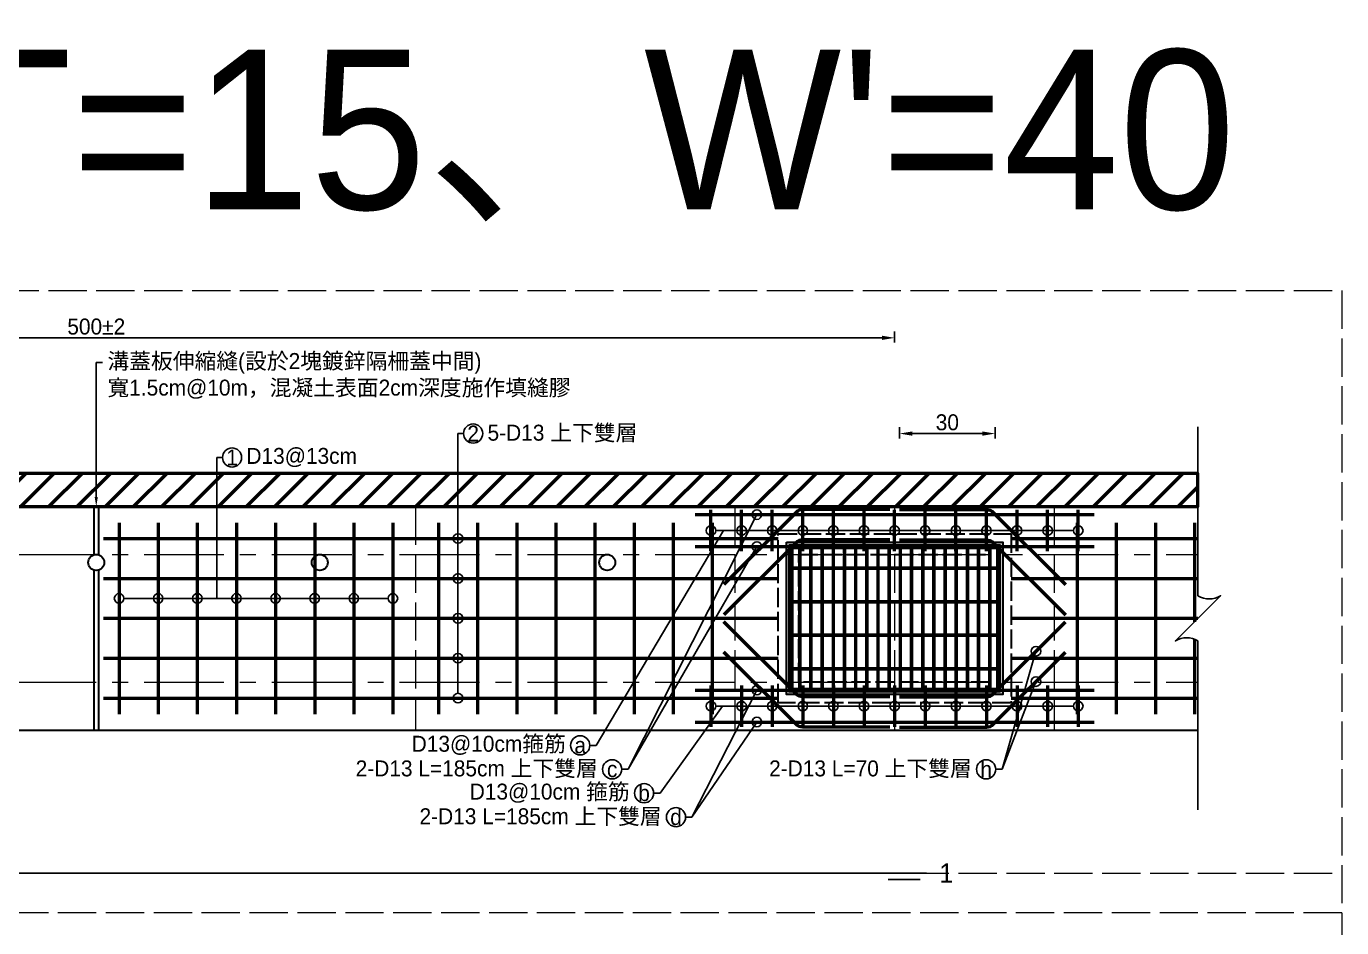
# Model space of a CAD drawing. Extents: x -4891 to 4829, y -5666 to -3242.
# Drawn here: x -602.8 to -190.9, y -3888.9 to -3606.5 of the extents above; entities that cross this region are included whole.
import ezdxf
from ezdxf import colors
from ezdxf.entities.mleader import LeaderData, LeaderLine
from ezdxf.math import Vec2, Vec3

# ---------------------------------------------------------------- set-up
doc = ezdxf.new("R2010")
doc.units = 0
doc.header["$MEASUREMENT"] = 0
doc.linetypes.add('ACAD_ISO02W100', pattern=[15, 12, -3])
doc.linetypes.add('CENTERX2', pattern=[4, 2.5, -0.5, 0.5, -0.5])
for name, color, linetype, lineweight in [('一、3.基本-變更', 1, 'Continuous', 50), ('二、1.繪圖-既有設施', 8, 'Continuous', 20), ('二、2.繪圖-施作項目', 181, 'Continuous', 30), ('二、5.繪圖-鋼筋', 60, 'Continuous', 50), ('二、6.繪圖-其他施作項目', 35, 'Continuous', 30)]:
    doc.layers.add(name, color=color, linetype=linetype, lineweight=lineweight)
doc.layers.add('一、4.基本-隱藏', color=9, linetype='ACAD_ISO02W100', lineweight=20, plot=False)
doc.layers.add('三、3.文字-註解文字', color=2, linetype='Continuous')
doc.styles.add('次圖名(詳圖)', font='MS PGothic.ttf', dxfattribs={"height": 6})
doc.styles.add('註解文字', font='MS PGothic.ttf', dxfattribs={"height": 5})
doc.dimstyles.new('註解文字', dxfattribs={"dimtxt": 5, "dimasz": 4, "dimexe": 2, "dimexo": 2.5, "dimgap": 1, "dimtad": 2, "dimzin": 0, "dimdsep": 46, "dimtxsty": '註解文字', "dimcen": 0.1, "dimclrd": 144, "dimclre": 144, "dimclrt": 256, "dimadec": 0, "dimazin": 0, "dimtfac": 1, "dimtofl": 0, "dimtmove": 0, "dimatfit": 3, "dimfxl": 1.5, "dimfxlon": 1, "dimtolj": 1, "dimtzin": 0, "dimlwd": -1, "dimlwe": -1, "dimarcsym": 1})
pattern_1 = [(45, (-1536.2158, -3588.335), (-2.65165, 2.65165), []), (45, (-1535.332, -3588.335), (-2.65165, 2.65165), []), (45, (-1534.448, -3588.335), (-2.65165, 2.65165), []), (45, (-1533.564, -3588.335), (-2.65165, 2.65165), [])]

# ---------------------------------------------------------------- blocks, each defined once
blk = doc.blocks.new('_None')
blk = doc.blocks.new('_Small')
at = {"color": 0, "linetype": 'ByBlock', "lineweight": -2}
blk.add_circle((0, 0), 0.25, dxfattribs=at)
blk = doc.blocks.new('*D67')
at = {"layer": 'Defpoints', "color": 0, "transparency": 16777216}
for p in [(-830.85, -3704.1), (-830.85, -3756.99), (-330.85, -3756.99)]:
    blk.add_point(p, dxfattribs=at)
at = {"layer": '三、3.文字-註解文字', "color": 144, "transparency": 16777216}
for p, q in [((-830.85, -3705.6), (-830.85, -3702.1)), ((-330.85, -3705.6), (-330.85, -3702.1)), ((-334.85, -3704.1), (-826.85, -3704.1))]:
    blk.add_line(p, q, dxfattribs=at)
for points in [[(-826.85, -3703.44), (-826.85, -3704.77), (-830.85, -3704.1)], [(-334.85, -3703.44), (-334.85, -3704.77), (-330.85, -3704.1)]]:
    blk.add_solid(points, dxfattribs=at)
at = {"layer": '三、3.文字-註解文字', "transparency": 16777216, "insert": (-580.85, -3700.6), "char_height": 5, "attachment_point": 5, "style": '註解文字'}
blk.add_mtext('\\A1;500±2', dxfattribs=at)
blk = doc.blocks.new('*D72')
at = {"layer": 'Defpoints', "color": 0, "linetype": 'Continuous', "transparency": 16777216}
for p in [(-299.35, -3734.1), (-329.35, -3757.91), (-299.35, -3757.91)]:
    blk.add_point(p, dxfattribs=at)
at = {"layer": '三、3.文字-註解文字', "color": 144, "transparency": 16777216}
for p, q in [((-329.35, -3735.6), (-329.35, -3732.1)), ((-325.35, -3734.1), (-303.35, -3734.1)), ((-299.35, -3735.6), (-299.35, -3732.1))]:
    blk.add_line(p, q, dxfattribs=at)
at = {"layer": '三、3.文字-註解文字', "color": 144, "linetype": 'Continuous', "transparency": 16777216}
for points in [[(-325.35, -3733.44), (-325.35, -3734.77), (-329.35, -3734.1)], [(-303.35, -3733.44), (-303.35, -3734.77), (-299.35, -3734.1)]]:
    blk.add_solid(points, dxfattribs=at)
at = {"layer": '三、3.文字-註解文字', "linetype": 'Continuous', "transparency": 16777216, "insert": (-314.35, -3730.6), "char_height": 5, "attachment_point": 5, "style": '註解文字'}
blk.add_mtext('\\A1;30', dxfattribs=at)

msp = doc.modelspace()

# ---------------------------------------------------------------- hatches: boundary and pattern name
at = {"layer": '一、3.基本-變更', "linetype": 'Continuous'}
h = msp.add_hatch(dxfattribs=at)
h.set_pattern_fill('ANSI31', color=256, scale=50)
h.set_pattern_definition([(45, (-3377.716, -42.5035), (-4.419417, 4.419417), [])])
h.paths.add_polyline_path([(-235.855, -3746.602), (-925.855, -3746.602), (-925.855, -3756.989), (-235.855, -3756.989)])
at = {"layer": '二、6.繪圖-其他施作項目'}
h = msp.add_hatch(color=256, dxfattribs=at)
h.dxf.hatch_style = 1
h.paths.add_polyline_path([(-364.755, -3768.089), (-364.755, -3815.889), (-296.955, -3815.889), (-296.955, -3768.089)])
h.paths.add_polyline_path([(-363.855, -3768.989), (-297.855, -3768.989), (-297.855, -3814.989), (-363.855, -3814.989)], flags=16)
h.paths.add_polyline_path([(-360.855, -3771.989), (-300.855, -3771.989), (-300.855, -3811.989), (-360.855, -3811.989)], flags=0)
h = msp.add_hatch(dxfattribs=at)
h.set_pattern_fill('ANSI34', color=256, scale=5)
h.set_pattern_definition(pattern_1)
h.paths.add_polyline_path([(-298.855, -3775.989), (-362.855, -3775.989), (-362.855, -3776.489), (-298.855, -3776.489)])
h = msp.add_hatch(dxfattribs=at)
h.set_pattern_fill('ANSI34', color=256, scale=5)
h.set_pattern_definition(pattern_1)
h.paths.add_polyline_path([(-298.855, -3786.489), (-362.855, -3786.489), (-362.855, -3786.989), (-298.855, -3786.989)])
h = msp.add_hatch(dxfattribs=at)
h.set_pattern_fill('ANSI34', color=256, scale=5)
h.set_pattern_definition(pattern_1)
h.paths.add_polyline_path([(-298.855, -3796.989), (-362.855, -3796.989), (-362.855, -3797.489), (-298.855, -3797.489)])
h = msp.add_hatch(dxfattribs=at)
h.set_pattern_fill('ANSI34', color=256, scale=5)
h.set_pattern_definition(pattern_1)
h.paths.add_polyline_path([(-298.855, -3807.489), (-362.855, -3807.489), (-362.855, -3807.989), (-298.855, -3807.989)])

# ---------------------------------------------------------------- linework, layer by layer
at = {"layer": '一、3.基本-變更', "linetype": 'Continuous'}
msp.add_lwpolyline([(-925.855, -3756.989), (-235.855, -3756.989), (-235.855, -3746.602), (-925.855, -3746.602)], close=True, dxfattribs=at)
at = {"layer": '一、4.基本-隱藏'}
for points in [[(-970.855, -3689.296), (-190.855, -3689.296), (-190.855, -4196.296), (-970.855, -4196.296)], [(-970.855, -3689.296), (-190.855, -3689.296), (-190.855, -3884.296), (-970.855, -3884.296)]]:
    msp.add_lwpolyline(points, close=True, dxfattribs=at)
for points in [[(-480.855, -3756.989), (-480.855, -3826.989)], [(-380.855, -3756.989), (-380.855, -3826.989)], [(-330.855, -3756.989), (-330.855, -3826.989)], [(-280.855, -3756.989), (-280.855, -3826.989)], [(-970.855, -3871.796), (-190.855, -3871.796)]]:
    msp.add_lwpolyline(points, dxfattribs=at)
at = {"layer": '三、3.文字-註解文字'}
msp.add_lwpolyline([(-235.855, -3851.989), (-235.855, -3799.06, 0.2828427), (-242.926, -3799.06), (-228.784, -3784.918, -0.2828427), (-235.855, -3784.918), (-235.855, -3731.989)], format="xyb", dxfattribs=at)
at = {"layer": '三、3.文字-註解文字', "color": 144}
for points in [[(-274.855, -3764.489), (-386.855, -3764.489)], [(-572.205, -3785.752), (-489.465, -3785.752)], [(-274.855, -3819.489), (-386.855, -3819.489)]]:
    msp.add_lwpolyline(points, dxfattribs=at)
at = {"layer": '三、3.文字-註解文字'}
for points in [[(-840.855, -3871.796), (-320.855, -3871.796)], [(-322.855, -3873.796), (-332.855, -3873.796)]]:
    msp.add_lwpolyline(points, dxfattribs=at)
for centre in [(-462.83, -3734.102), (-538.33, -3741.602), (-429.308, -3831.796), (-419.308, -3839.296), (-302.191, -3839.296), (-409.308, -3846.796), (-399.308, -3854.296)]:
    msp.add_circle(centre, 3, dxfattribs=at)
at = {"layer": '三、3.文字-註解文字', "color": 144}
for centre in [(-388.355, -3764.489), (-378.772, -3764.489), (-369.188, -3764.489), (-359.605, -3764.489), (-350.022, -3764.489), (-340.438, -3764.489), (-330.855, -3764.489), (-321.272, -3764.489), (-311.688, -3764.489), (-302.105, -3764.489), (-292.522, -3764.489), (-282.938, -3764.489), (-273.355, -3764.489), (-467.58, -3766.989), (-467.58, -3779.489), (-573.705, -3785.752), (-561.455, -3785.752), (-549.205, -3785.752), (-536.955, -3785.752), (-524.705, -3785.752), (-512.455, -3785.752), (-500.205, -3785.752), (-487.965, -3785.752), (-467.58, -3791.989), (-467.58, -3804.489), (-467.58, -3816.989), (-388.355, -3819.489), (-378.772, -3819.489), (-369.188, -3819.489), (-359.605, -3819.489), (-350.022, -3819.489), (-340.438, -3819.489), (-330.855, -3819.489), (-321.272, -3819.489), (-311.688, -3819.489), (-302.105, -3819.489), (-292.522, -3819.489), (-282.938, -3819.489), (-273.355, -3819.489)]:
    msp.add_circle(centre, 1.5, dxfattribs=at)
at = {"layer": '二、1.繪圖-既有設施', "linetype": 'CENTERX2', "ltscale": 10}
for points in [[(-925.855, -3771.989), (-235.855, -3771.989)], [(-925.855, -3811.989), (-235.855, -3811.989)]]:
    msp.add_lwpolyline(points, dxfattribs=at)
at = {"layer": '二、2.繪圖-施作項目', "linetype": 'Continuous'}
for points in [[(-925.855, -3756.989), (-235.855, -3756.989)], [(-581.605, -3756.989), (-581.605, -3772.104)], [(-580.105, -3756.989), (-580.105, -3772.104)], [(-581.605, -3776.874), (-581.605, -3826.989)], [(-580.105, -3776.874), (-580.105, -3826.989)], [(-925.855, -3826.989), (-235.855, -3826.989)]]:
    msp.add_lwpolyline(points, dxfattribs=at)
at = {"layer": '二、5.繪圖-鋼筋'}
for points in [[(-393.355, -3759.489), (-268.355, -3759.489)], [(-388.355, -3770.989), (-388.355, -3757.989)], [(-378.772, -3770.989), (-378.772, -3757.989)], [(-369.188, -3770.989), (-369.188, -3757.989)], [(-359.605, -3770.989), (-359.605, -3757.989)], [(-350.022, -3770.989), (-350.022, -3757.989)], [(-340.438, -3770.989), (-340.438, -3757.989)], [(-330.855, -3770.989), (-330.855, -3757.989)], [(-321.272, -3770.989), (-321.272, -3757.989)], [(-311.688, -3770.989), (-311.688, -3757.989)], [(-302.105, -3770.989), (-302.105, -3757.989)], [(-292.522, -3770.989), (-292.522, -3757.989)], [(-282.938, -3770.989), (-282.938, -3757.989)], [(-273.355, -3770.989), (-273.355, -3757.989)], [(-573.705, -3762.039), (-573.705, -3821.989)], [(-561.455, -3762.039), (-561.455, -3821.989)], [(-549.205, -3762.039), (-549.205, -3821.989)], [(-536.955, -3762.039), (-536.955, -3821.989)], [(-524.705, -3762.039), (-524.705, -3821.989)], [(-512.455, -3762.039), (-512.455, -3821.989)], [(-500.205, -3762.039), (-500.205, -3821.989)], [(-487.965, -3762.039), (-487.965, -3821.989)], [(-473.705, -3762.039), (-473.705, -3821.989)], [(-461.455, -3762.039), (-461.455, -3821.989)], [(-449.205, -3762.039), (-449.205, -3821.989)], [(-436.955, -3762.039), (-436.955, -3821.989)], [(-424.705, -3762.039), (-424.705, -3821.989)], [(-412.455, -3762.039), (-412.455, -3821.989)], [(-400.205, -3762.039), (-400.205, -3821.989)], [(-387.965, -3762.039), (-387.965, -3821.989)], [(-273.705, -3762.039), (-273.705, -3821.989)], [(-261.455, -3762.039), (-261.455, -3821.989)], [(-249.205, -3762.039), (-249.205, -3821.989)], [(-236.955, -3762.039), (-236.955, -3793.089)], [(-393.355, -3769.489), (-268.355, -3769.489)], [(-236.955, -3798.515), (-236.955, -3821.989)], [(-388.355, -3812.989), (-388.355, -3825.989)], [(-378.772, -3812.989), (-378.772, -3825.989)], [(-369.188, -3812.989), (-369.188, -3825.989)], [(-359.605, -3812.989), (-359.605, -3825.989)], [(-350.022, -3812.989), (-350.022, -3825.989)], [(-340.438, -3812.989), (-340.438, -3825.989)], [(-330.855, -3812.989), (-330.855, -3825.989)], [(-321.272, -3812.989), (-321.272, -3825.989)], [(-311.688, -3812.989), (-311.688, -3825.989)], [(-302.105, -3812.989), (-302.105, -3825.989)], [(-292.522, -3812.989), (-292.522, -3825.989)], [(-282.938, -3812.989), (-282.938, -3825.989)], [(-273.355, -3812.989), (-273.355, -3825.989)], [(-393.355, -3814.489), (-268.355, -3814.489)], [(-393.355, -3824.489), (-268.355, -3824.489)]]:
    msp.add_lwpolyline(points, dxfattribs=at)
for points in [[(-332.355, -3757.909), (-359.612, -3757.909, 0.1989124), (-361.734, -3758.788), (-384.355, -3781.409)], [(-329.355, -3757.909), (-302.098, -3757.909, -0.1989124), (-299.976, -3758.788), (-277.355, -3781.409)], [(-332.355, -3767.409), (-359.612, -3767.409, 0.1989124), (-361.734, -3768.288), (-384.355, -3790.909)], [(-329.355, -3767.409), (-302.098, -3767.409, -0.1989124), (-299.976, -3768.288), (-277.355, -3790.909)], [(-332.355, -3816.569), (-359.612, -3816.569, -0.1989124), (-361.734, -3815.691), (-384.355, -3793.069)], [(-329.355, -3816.569), (-302.098, -3816.569, 0.1989124), (-299.976, -3815.691), (-277.355, -3793.069)], [(-332.355, -3826.069), (-359.612, -3826.069, -0.1989124), (-361.734, -3825.191), (-384.355, -3802.569)], [(-329.355, -3826.069), (-302.098, -3826.069, 0.1989124), (-299.976, -3825.191), (-277.355, -3802.569)]]:
    msp.add_lwpolyline(points, format="xyb", dxfattribs=at)
at = {"layer": '二、5.繪圖-鋼筋', "linetype": 'Continuous'}
for points in [[(-578.605, -3766.989), (-367.355, -3766.989)], [(-294.355, -3766.989), (-235.855, -3766.989)], [(-578.605, -3779.489), (-367.355, -3779.489)], [(-294.355, -3779.489), (-235.855, -3779.489)], [(-578.605, -3791.989), (-367.355, -3791.989)], [(-294.355, -3791.989), (-235.855, -3791.989)], [(-578.605, -3804.489), (-367.355, -3804.489)], [(-294.355, -3804.489), (-235.855, -3804.489)], [(-578.605, -3816.989), (-367.355, -3816.989)], [(-294.355, -3816.989), (-235.855, -3816.989)]]:
    msp.add_lwpolyline(points, dxfattribs=at)
at = {"layer": '二、6.繪圖-其他施作項目', "linetype": 'ACAD_ISO02W100', "ltscale": 0.5}
for points in [[(-367.355, -3765.489), (-294.355, -3765.489), (-294.355, -3818.489), (-367.355, -3818.489)], [(-360.855, -3771.989), (-300.855, -3771.989), (-300.855, -3811.989), (-360.855, -3811.989)]]:
    msp.add_lwpolyline(points, close=True, dxfattribs=at)
at = {"layer": '二、6.繪圖-其他施作項目'}
for points in [[(-364.755, -3768.089), (-296.955, -3768.089), (-296.955, -3815.889), (-364.755, -3815.889)], [(-363.855, -3768.989), (-297.855, -3768.989), (-297.855, -3814.989), (-363.855, -3814.989)], [(-363.355, -3769.489), (-298.355, -3769.489), (-298.355, -3814.489), (-363.355, -3814.489)]]:
    msp.add_lwpolyline(points, close=True, dxfattribs=at)
for points in [[(-363.355, -3769.489), (-298.355, -3769.489)], [(-363.355, -3769.489), (-363.355, -3814.489)], [(-362.855, -3769.489), (-362.855, -3814.489)], [(-362.855, -3769.989), (-298.855, -3769.989)], [(-360.855, -3769.989), (-360.855, -3775.989)], [(-360.355, -3769.989), (-360.355, -3775.989)], [(-357.355, -3769.989), (-357.355, -3775.989)], [(-356.855, -3769.989), (-356.855, -3775.989)], [(-353.855, -3769.989), (-353.855, -3775.989)], [(-353.355, -3769.989), (-353.355, -3775.989)], [(-350.355, -3769.989), (-350.355, -3775.989)], [(-349.855, -3769.989), (-349.855, -3775.989)], [(-346.855, -3769.989), (-346.855, -3775.989)], [(-346.355, -3769.989), (-346.355, -3775.989)], [(-343.355, -3769.989), (-343.355, -3775.989)], [(-342.855, -3769.989), (-342.855, -3775.989)], [(-339.855, -3769.989), (-339.855, -3775.989)], [(-339.355, -3769.989), (-339.355, -3775.989)], [(-336.355, -3769.989), (-336.355, -3775.989)], [(-335.855, -3769.989), (-335.855, -3775.989)], [(-332.855, -3769.989), (-332.855, -3775.989)], [(-332.355, -3769.989), (-332.355, -3775.989)], [(-329.355, -3769.989), (-329.355, -3775.989)], [(-328.855, -3769.989), (-328.855, -3775.989)], [(-325.855, -3769.989), (-325.855, -3775.989)], [(-325.355, -3769.989), (-325.355, -3775.989)], [(-322.355, -3769.989), (-322.355, -3775.989)], [(-321.855, -3769.989), (-321.855, -3775.989)], [(-318.855, -3769.989), (-318.855, -3775.989)], [(-318.355, -3769.989), (-318.355, -3775.989)], [(-315.355, -3769.989), (-315.355, -3775.989)], [(-314.855, -3769.989), (-314.855, -3775.989)], [(-311.855, -3769.989), (-311.855, -3775.989)], [(-311.355, -3769.989), (-311.355, -3775.989)], [(-308.355, -3769.989), (-308.355, -3775.989)], [(-307.855, -3769.989), (-307.855, -3775.989)], [(-304.855, -3769.989), (-304.855, -3775.989)], [(-304.355, -3769.989), (-304.355, -3775.989)], [(-301.355, -3769.989), (-301.355, -3775.989)], [(-300.855, -3769.989), (-300.855, -3775.989)], [(-298.855, -3769.489), (-298.855, -3814.489)], [(-298.355, -3769.489), (-298.355, -3814.489)], [(-362.855, -3775.989), (-298.855, -3775.989)], [(-362.855, -3776.489), (-298.855, -3776.489)], [(-360.855, -3776.489), (-360.855, -3786.489)], [(-360.355, -3776.489), (-360.355, -3786.489)], [(-357.355, -3776.489), (-357.355, -3786.489)], [(-356.855, -3776.489), (-356.855, -3786.489)], [(-353.855, -3776.489), (-353.855, -3786.489)], [(-353.355, -3776.489), (-353.355, -3786.489)], [(-350.355, -3776.489), (-350.355, -3786.489)], [(-349.855, -3776.489), (-349.855, -3786.489)], [(-346.855, -3776.489), (-346.855, -3786.489)], [(-346.355, -3776.489), (-346.355, -3786.489)], [(-343.355, -3776.489), (-343.355, -3786.489)], [(-342.855, -3776.489), (-342.855, -3786.489)], [(-339.855, -3776.489), (-339.855, -3786.489)], [(-339.355, -3776.489), (-339.355, -3786.489)], [(-336.355, -3776.489), (-336.355, -3786.489)], [(-335.855, -3776.489), (-335.855, -3786.489)], [(-332.855, -3776.489), (-332.855, -3786.489)], [(-332.355, -3776.489), (-332.355, -3786.489)], [(-329.355, -3776.489), (-329.355, -3786.489)], [(-328.855, -3776.489), (-328.855, -3786.489)], [(-325.855, -3776.489), (-325.855, -3786.489)], [(-325.355, -3776.489), (-325.355, -3786.489)], [(-322.355, -3776.489), (-322.355, -3786.489)], [(-321.855, -3776.489), (-321.855, -3786.489)], [(-318.855, -3776.489), (-318.855, -3786.489)], [(-318.355, -3776.489), (-318.355, -3786.489)], [(-315.355, -3776.489), (-315.355, -3786.489)], [(-314.855, -3776.489), (-314.855, -3786.489)], [(-311.855, -3776.489), (-311.855, -3786.489)], [(-311.355, -3776.489), (-311.355, -3786.489)], [(-308.355, -3776.489), (-308.355, -3786.489)], [(-307.855, -3776.489), (-307.855, -3786.489)], [(-304.855, -3776.489), (-304.855, -3786.489)], [(-304.355, -3776.489), (-304.355, -3786.489)], [(-301.355, -3776.489), (-301.355, -3786.489)], [(-300.855, -3776.489), (-300.855, -3786.489)], [(-362.855, -3786.489), (-298.855, -3786.489)], [(-362.855, -3786.989), (-298.855, -3786.989)], [(-360.855, -3786.989), (-360.855, -3796.989)], [(-360.355, -3786.989), (-360.355, -3796.989)], [(-357.355, -3786.989), (-357.355, -3796.989)], [(-356.855, -3786.989), (-356.855, -3796.989)], [(-353.855, -3786.989), (-353.855, -3796.989)], [(-353.355, -3786.989), (-353.355, -3796.989)], [(-350.355, -3786.989), (-350.355, -3796.989)], [(-349.855, -3786.989), (-349.855, -3796.989)], [(-346.855, -3786.989), (-346.855, -3796.989)], [(-346.355, -3786.989), (-346.355, -3796.989)], [(-343.355, -3786.989), (-343.355, -3796.989)], [(-342.855, -3786.989), (-342.855, -3796.989)], [(-339.855, -3786.989), (-339.855, -3796.989)], [(-339.355, -3786.989), (-339.355, -3796.989)], [(-336.355, -3786.989), (-336.355, -3796.989)], [(-335.855, -3786.989), (-335.855, -3796.989)], [(-332.855, -3786.989), (-332.855, -3796.989)], [(-332.355, -3786.989), (-332.355, -3796.989)], [(-329.355, -3786.989), (-329.355, -3796.989)], [(-328.855, -3786.989), (-328.855, -3796.989)], [(-325.855, -3786.989), (-325.855, -3796.989)], [(-325.355, -3786.989), (-325.355, -3796.989)], [(-322.355, -3786.989), (-322.355, -3796.989)], [(-321.855, -3786.989), (-321.855, -3796.989)], [(-318.855, -3786.989), (-318.855, -3796.989)], [(-318.355, -3786.989), (-318.355, -3796.989)], [(-315.355, -3786.989), (-315.355, -3796.989)], [(-314.855, -3786.989), (-314.855, -3796.989)], [(-311.855, -3786.989), (-311.855, -3796.989)], [(-311.355, -3786.989), (-311.355, -3796.989)], [(-308.355, -3786.989), (-308.355, -3796.989)], [(-307.855, -3786.989), (-307.855, -3796.989)], [(-304.855, -3786.989), (-304.855, -3796.989)], [(-304.355, -3786.989), (-304.355, -3796.989)], [(-301.355, -3786.989), (-301.355, -3796.989)], [(-300.855, -3786.989), (-300.855, -3796.989)], [(-362.855, -3796.989), (-298.855, -3796.989)], [(-362.855, -3797.489), (-298.855, -3797.489)], [(-360.855, -3797.489), (-360.855, -3807.489)], [(-360.355, -3797.489), (-360.355, -3807.489)], [(-357.355, -3797.489), (-357.355, -3807.489)], [(-356.855, -3797.489), (-356.855, -3807.489)], [(-353.855, -3797.489), (-353.855, -3807.489)], [(-353.355, -3797.489), (-353.355, -3807.489)], [(-350.355, -3797.489), (-350.355, -3807.489)], [(-349.855, -3797.489), (-349.855, -3807.489)], [(-346.855, -3797.489), (-346.855, -3807.489)], [(-346.355, -3797.489), (-346.355, -3807.489)], [(-343.355, -3797.489), (-343.355, -3807.489)], [(-342.855, -3797.489), (-342.855, -3807.489)], [(-339.855, -3797.489), (-339.855, -3807.489)], [(-339.355, -3797.489), (-339.355, -3807.489)], [(-336.355, -3797.489), (-336.355, -3807.489)], [(-335.855, -3797.489), (-335.855, -3807.489)], [(-332.855, -3797.489), (-332.855, -3807.489)], [(-332.355, -3797.489), (-332.355, -3807.489)], [(-329.355, -3797.489), (-329.355, -3807.489)], [(-328.855, -3797.489), (-328.855, -3807.489)], [(-325.855, -3797.489), (-325.855, -3807.489)], [(-325.355, -3797.489), (-325.355, -3807.489)], [(-322.355, -3797.489), (-322.355, -3807.489)], [(-321.855, -3797.489), (-321.855, -3807.489)], [(-318.855, -3797.489), (-318.855, -3807.489)], [(-318.355, -3797.489), (-318.355, -3807.489)], [(-315.355, -3797.489), (-315.355, -3807.489)], [(-314.855, -3797.489), (-314.855, -3807.489)], [(-311.855, -3797.489), (-311.855, -3807.489)], [(-311.355, -3797.489), (-311.355, -3807.489)], [(-308.355, -3797.489), (-308.355, -3807.489)], [(-307.855, -3797.489), (-307.855, -3807.489)], [(-304.855, -3797.489), (-304.855, -3807.489)], [(-304.355, -3797.489), (-304.355, -3807.489)], [(-301.355, -3797.489), (-301.355, -3807.489)], [(-300.855, -3797.489), (-300.855, -3807.489)], [(-362.855, -3807.489), (-298.855, -3807.489)], [(-362.855, -3807.989), (-298.855, -3807.989)], [(-360.855, -3807.989), (-360.855, -3813.989)], [(-360.355, -3807.989), (-360.355, -3813.989)], [(-357.355, -3807.989), (-357.355, -3813.989)], [(-356.855, -3807.989), (-356.855, -3813.989)], [(-353.855, -3807.989), (-353.855, -3813.989)], [(-353.355, -3807.989), (-353.355, -3813.989)], [(-350.355, -3807.989), (-350.355, -3813.989)], [(-349.855, -3807.989), (-349.855, -3813.989)], [(-346.855, -3807.989), (-346.855, -3813.989)], [(-346.355, -3807.989), (-346.355, -3813.989)], [(-343.355, -3807.989), (-343.355, -3813.989)], [(-342.855, -3807.989), (-342.855, -3813.989)], [(-339.855, -3807.989), (-339.855, -3813.989)], [(-339.355, -3807.989), (-339.355, -3813.989)], [(-336.355, -3807.989), (-336.355, -3813.989)], [(-335.855, -3807.989), (-335.855, -3813.989)], [(-332.855, -3807.989), (-332.855, -3813.989)], [(-332.355, -3807.989), (-332.355, -3813.989)], [(-329.355, -3807.989), (-329.355, -3813.989)], [(-328.855, -3807.989), (-328.855, -3813.989)], [(-325.855, -3807.989), (-325.855, -3813.989)], [(-325.355, -3807.989), (-325.355, -3813.989)], [(-322.355, -3807.989), (-322.355, -3813.989)], [(-321.855, -3807.989), (-321.855, -3813.989)], [(-318.855, -3807.989), (-318.855, -3813.989)], [(-318.355, -3807.989), (-318.355, -3813.989)], [(-315.355, -3807.989), (-315.355, -3813.989)], [(-314.855, -3807.989), (-314.855, -3813.989)], [(-311.855, -3807.989), (-311.855, -3813.989)], [(-311.355, -3807.989), (-311.355, -3813.989)], [(-308.355, -3807.989), (-308.355, -3813.989)], [(-307.855, -3807.989), (-307.855, -3813.989)], [(-304.855, -3807.989), (-304.855, -3813.989)], [(-304.355, -3807.989), (-304.355, -3813.989)], [(-301.355, -3807.989), (-301.355, -3813.989)], [(-300.855, -3807.989), (-300.855, -3813.989)], [(-362.855, -3813.989), (-298.855, -3813.989)], [(-363.355, -3814.489), (-298.355, -3814.489)]]:
    msp.add_lwpolyline(points, dxfattribs=at)
for centre in [(-580.855, -3774.489), (-510.855, -3774.489), (-420.855, -3774.489)]:
    msp.add_circle(centre, 2.5, dxfattribs=at)

# ---------------------------------------------------------------- texts
at = {"layer": '三、3.文字-註解文字'}
for s, width, gutter_width, insert, char_height, attachment_point, style in [("{\\fMS PGothic|b0|i0|c128|p34;溝牆保留  T=15、W}'{\\fMS PGothic|b0|i0|c128|p34;=}4{\\fMS PGothic|b0|i0|c128|p34;0}", 750.51629, 25, (-580.855, -3669.296), 50, 8, '註解文字'), ('2', 8.38231, 30, (-462.83, -3734.102), 5, 5, '註解文字'), ('{\\fMS PGothic|b0|i0|c128|p34;5-D13 }上下雙{\\fMS PGothic|b0|i0|c128|p34;層}', 50.56778, 30, (-458.33, -3734.102), 5, 4, '註解文字'), ('1', 8.38231, 30, (-538.33, -3741.602), 5, 5, '註解文字'), ('{\\fMS PGothic|b0|i0|c128|p34;D13@1}3{\\fMS PGothic|b0|i0|c128|p34;cm}', 15.95159, 30, (-533.83, -3741.602), 5, 4, '註解文字'), ('{\\fMS PGothic|b0|i0|c128|p34;D13@10cm}箍筋', 47.84009, 30, (-433.808, -3831.796), 5, 6, '註解文字'), ('a', 8.38231, 30, (-429.308, -3831.796), 5, 5, '註解文字'), ('{\\fMS PGothic|b0|i0|c128|p34;2-D13 L=1}8{\\fMS PGothic|b0|i0|c128|p34;5cm }上下雙{\\fMS PGothic|b0|i0|c128|p34;層}', 82.71347, 30, (-423.808, -3839.296), 5, 6, '註解文字'), ('c', 8.38231, 30, (-419.308, -3839.296), 5, 5, '註解文字'), ('{\\fMS PGothic|b0|i0|c128|p34;2-D13 L=70 }上下雙{\\fMS PGothic|b0|i0|c128|p34;層}', 78.12323, 30, (-306.691, -3839.296), 5, 6, '註解文字'), ('h', 8.38231, 30, (-302.191, -3839.296), 5, 5, '註解文字'), ('{\\fMS PGothic|b0|i0|c128|p34;D13@10cm }箍筋', 78.12323, 30, (-413.808, -3846.796), 5, 6, '註解文字'), ('b', 8.38231, 30, (-409.308, -3846.796), 5, 5, '註解文字'), ('{\\fMS PGothic|b0|i0|c128|p34;2-D13 L=1}8{\\fMS PGothic|b0|i0|c128|p34;5cm }上下雙{\\fMS PGothic|b0|i0|c128|p34;層}', 81.61171, 30, (-403.808, -3854.296), 5, 6, '註解文字'), ('d', 8.38231, 30, (-399.308, -3854.296), 5, 5, '註解文字'), ('1', 3, 15, (-316.855, -3871.796), 6, 4, '次圖名(詳圖)')]:
    msp.add_mtext_dynamic_manual_height_columns(s, width=width, gutter_width=gutter_width, heights=[0], dxfattribs=dict(at, insert=insert, char_height=char_height, attachment_point=attachment_point, style=style))

# ---------------------------------------------------------------- dimensions: what is measured, and where the dimension line sits
dim = msp.add_linear_dim(base=(-830.855, -3704.102), p1=(-330.855, -3756.989), p2=(-830.855, -3756.989), text='500±2', dimstyle='註解文字', dxfattribs=at)
dim.commit()
dim.dimension.update_dxf_attribs({"geometry": '*D67', "text_midpoint": (-580.855, -3700.602)})
at = {"layer": '三、3.文字-註解文字', "linetype": 'Continuous'}
dim = msp.add_linear_dim(base=(-299.355, -3734.102), p1=(-329.355, -3757.909), p2=(-299.355, -3757.909), text='30', dimstyle='註解文字', dxfattribs=at)
dim.commit()
dim.dimension.update_dxf_attribs({"geometry": '*D72', "text_midpoint": (-314.355, -3730.602)})

# ---------------------------------------------------------------- leaders
at = {"layer": '三、3.文字-註解文字'}
ml = msp.add_multileader_mtext('Standard', dxfattribs=at)
ml.set_content('{\\fMS PGothic|b0|i0|c128|p34;溝蓋板伸縮縫(設於2塊鍍鋅隔柵蓋中間)}\\P{\\fMS PGothic|b0|i0|c128|p34;寬1.5cm@10m，混凝土表面2cm深度施作填縫膠}', color=256, style='註解文字')
ml.set_leader_properties(color=144, linetype='ByLayer', lineweight=-1)
ml.build(insert=Vec2(0, 0))
ml.multileader.update_dxf_attribs({"dogleg_length": 2, "arrow_head_size": 3})
ctx = ml.context
ctx.base_point, ctx.char_height, ctx.arrow_head_size, ctx.landing_gap_size, ctx.plane_origin = Vec3(-578.855, -3711.796), 5, 3, 1.5, Vec3(-580.855, -3746.796)
notes = []
notes.append((ctx, [(1, (1, 1, 0), (-580.855, -3711.796), (1, 0), 2, [(0, [(-580.855, -3756.989)], 0, [])])]))
ctx.mtext.insert, ctx.mtext.width, ctx.mtext.flow_direction = Vec3(-577.355, -3708.87), 178.42764, 5
ml = msp.add_multileader_mtext('Standard', dxfattribs=at)
ml.set_content('{\\fMS PGothic|b0|i0|c128|p34; }', color=256, style='註解文字')
ml.set_leader_properties(color=144, linetype='ByLayer', lineweight=-1)
ml.set_arrow_properties(name='NONE')
ml.build(insert=Vec2(0, 0))
ml.multileader.update_dxf_attribs({"dogleg_length": 1.75, "arrow_head_size": 3})
ctx = ml.context
ctx.base_point, ctx.char_height, ctx.arrow_head_size, ctx.landing_gap_size, ctx.plane_origin = Vec3(-465.83, -3734.102), 3, 3, 3, Vec3(-496.476, -3779.057)
notes.append((ctx, [(0, (1, 1, 0), (-467.58, -3734.102), (1, 0), 1.75, [(0, [(-467.58, -3815.489)], 0, [])])]))
ctx.mtext.insert, ctx.mtext.flow_direction = Vec3(-462.83, -3732.602), 5
ml = msp.add_multileader_mtext('Standard', dxfattribs=at)
ml.set_content('{\\fMS PGothic|b0|i0|c128|p34; }', color=256, style='註解文字')
ml.set_leader_properties(color=144, linetype='ByLayer', lineweight=-1)
ml.set_arrow_properties(name='NONE')
ml.build(insert=Vec2(0, 0))
ml.multileader.update_dxf_attribs({"dogleg_length": 1.75, "arrow_head_size": 3})
ctx = ml.context
ctx.base_point, ctx.char_height, ctx.arrow_head_size, ctx.landing_gap_size, ctx.plane_origin = Vec3(-541.33, -3741.602), 3, 3, 3, Vec3(-571.976, -3779.057)
notes.append((ctx, [(0, (1, 1, 0), (-543.08, -3741.602), (1, 0), 1.75, [(0, [(-543.08, -3785.752)], 0, [])])]))
ctx.mtext.insert, ctx.mtext.flow_direction = Vec3(-538.33, -3740.102), 5
ml = msp.add_multileader_mtext('Standard', dxfattribs=at)
ml.set_content(' ', color=256, style='註解文字')
ml.set_leader_properties(color=144, linetype='ByLayer', lineweight=-1)
ml.set_arrow_properties(name='SMALL')
ml.build(insert=Vec2(0, 0))
ml.multileader.update_dxf_attribs({"dogleg_length": 2, "arrow_head_size": 6})
ctx = ml.context
ctx.base_point, ctx.char_height, ctx.arrow_head_size, ctx.landing_gap_size, ctx.plane_origin = Vec3(-424.524, -3839.296), 5, 6, 3, Vec3(-396.583, -3804.309)
ctx.text_align_type = 2
notes.append((ctx, [(1, (1, 1, 0), (-414.308, -3839.296), (-1, 0), 2, [(0, [(-373.98, -3759.489)], 0, [])])]))
ctx.mtext.insert, ctx.mtext.alignment, ctx.mtext.flow_direction = Vec3(-419.308, -3836.796), 3, 5
ml = msp.add_multileader_mtext('Standard', dxfattribs=at)
ml.set_content(' ', color=256, style='註解文字')
ml.set_leader_properties(color=144, linetype='ByLayer', lineweight=-1)
ml.set_arrow_properties(name='NONE')
ml.build(insert=Vec2(0, 0))
ml.multileader.update_dxf_attribs({"dogleg_length": 2, "arrow_head_size": 3})
ctx = ml.context
ctx.base_point, ctx.char_height, ctx.arrow_head_size, ctx.landing_gap_size, ctx.plane_origin = Vec3(-434.524, -3831.796), 5, 3, 3, Vec3(-406.167, -3816.809)
ctx.text_align_type = 2
notes.append((ctx, [(1, (1, 1, 0), (-424.308, -3831.796), (-1, 0), 2, [(0, [(-384.477, -3764.489)], 0, [])])]))
ctx.mtext.insert, ctx.mtext.alignment, ctx.mtext.flow_direction = Vec3(-429.308, -3829.296), 3, 5
ml = msp.add_multileader_mtext('Standard', dxfattribs=at)
ml.set_content('{\\fMS PGothic|b0|i0|c128|p34; }', color=256, style='註解文字')
ml.set_leader_properties(color=144, linetype='ByLayer', lineweight=-1)
ml.set_arrow_properties(name='SMALL')
ml.build(insert=Vec2(0, 0))
ml.multileader.update_dxf_attribs({"dogleg_length": 2, "arrow_head_size": 6})
ctx = ml.context
ctx.base_point, ctx.char_height, ctx.arrow_head_size, ctx.landing_gap_size, ctx.plane_origin = Vec3(-424.524, -3839.296), 5, 6, 3, Vec3(-396.583, -3819.309)
ctx.text_align_type = 2
notes.append((ctx, [(1, (1, 1, 0), (-414.308, -3839.296), (-1, 0), 2, [(0, [(-373.98, -3769.489)], 0, [])])]))
ctx.mtext.insert, ctx.mtext.alignment, ctx.mtext.flow_direction = Vec3(-419.308, -3836.796), 3, 5
ml = msp.add_multileader_mtext('Standard', dxfattribs=at)
ml.set_content(' ', color=256, style='註解文字')
ml.set_leader_properties(color=144, linetype='ByLayer', lineweight=-1)
ml.set_arrow_properties(name='SMALL')
ml.build(insert=Vec2(0, 0))
ml.multileader.update_dxf_attribs({"dogleg_length": 2, "arrow_head_size": 6})
ctx = ml.context
ctx.base_point, ctx.char_height, ctx.arrow_head_size, ctx.landing_gap_size, ctx.plane_origin = Vec3(-307.407, -3839.296), 5, 6, 3, Vec3(-308.753, -3852.309)
ctx.text_align_type = 2
notes.append((ctx, [(1, (1, 1, 0), (-297.191, -3839.296), (-1, 0), 2, [(0, [(-286.596, -3802.31)], 0, [])])]))
ctx.mtext.insert, ctx.mtext.alignment, ctx.mtext.flow_direction = Vec3(-302.191, -3836.796), 3, 5
ml = msp.add_multileader_mtext('Standard', dxfattribs=at)
ml.set_content(' ', color=256, style='註解文字')
ml.set_leader_properties(color=144, linetype='ByLayer', lineweight=-1)
ml.set_arrow_properties(name='SMALL')
ml.build(insert=Vec2(0, 0))
ml.multileader.update_dxf_attribs({"dogleg_length": 2, "arrow_head_size": 6})
ctx = ml.context
ctx.base_point, ctx.char_height, ctx.arrow_head_size, ctx.landing_gap_size, ctx.plane_origin = Vec3(-404.524, -3854.296), 5, 6, 3, Vec3(-398.667, -3856.309)
ctx.text_align_type = 2
notes.append((ctx, [(1, (1, 1, 0), (-394.308, -3854.296), (-1, 0), 2, [(0, [(-373.98, -3814.489)], 0, [])])]))
ctx.mtext.insert, ctx.mtext.alignment, ctx.mtext.flow_direction = Vec3(-399.308, -3851.796), 3, 5
ml = msp.add_multileader_mtext('Standard', dxfattribs=at)
ml.set_content(' ', color=256, style='註解文字')
ml.set_leader_properties(color=144, linetype='ByLayer', lineweight=-1)
ml.set_arrow_properties(name='SMALL')
ml.build(insert=Vec2(0, 0))
ml.multileader.update_dxf_attribs({"dogleg_length": 2, "arrow_head_size": 6})
ctx = ml.context
ctx.base_point, ctx.char_height, ctx.arrow_head_size, ctx.landing_gap_size, ctx.plane_origin = Vec3(-307.407, -3839.296), 5, 6, 3, Vec3(-308.753, -3860.809)
ctx.text_align_type = 2
notes.append((ctx, [(1, (1, 1, 0), (-297.191, -3839.296), (-1, 0), 2, [(0, [(-286.596, -3811.81)], 0, [])])]))
ctx.mtext.insert, ctx.mtext.alignment, ctx.mtext.flow_direction = Vec3(-302.191, -3836.796), 3, 5
ml = msp.add_multileader_mtext('Standard', dxfattribs=at)
ml.set_content(' ', color=256, style='註解文字')
ml.set_leader_properties(color=144, linetype='ByLayer', lineweight=-1)
ml.set_arrow_properties(name='NONE')
ml.build(insert=Vec2(0, 0))
ml.multileader.update_dxf_attribs({"dogleg_length": 2, "arrow_head_size": 3})
ctx = ml.context
ctx.base_point, ctx.char_height, ctx.arrow_head_size, ctx.landing_gap_size, ctx.plane_origin = Vec3(-414.524, -3846.796), 5, 3, 3, Vec3(-406.167, -3866.809)
ctx.text_align_type = 2
notes.append((ctx, [(1, (1, 1, 0), (-404.308, -3846.796), (-1, 0), 2, [(0, [(-384.775, -3819.489)], 0, [])])]))
ctx.mtext.insert, ctx.mtext.alignment, ctx.mtext.flow_direction = Vec3(-409.308, -3844.296), 3, 5
ml = msp.add_multileader_mtext('Standard', dxfattribs=at)
ml.set_content('{\\fMS PGothic|b0|i0|c128|p34; }', color=256, style='註解文字')
ml.set_leader_properties(color=144, linetype='ByLayer', lineweight=-1)
ml.set_arrow_properties(name='SMALL')
ml.build(insert=Vec2(0, 0))
ml.multileader.update_dxf_attribs({"dogleg_length": 2, "arrow_head_size": 6})
ctx = ml.context
ctx.base_point, ctx.char_height, ctx.arrow_head_size, ctx.landing_gap_size, ctx.plane_origin = Vec3(-404.524, -3854.296), 5, 6, 3, Vec3(-398.667, -3871.309)
ctx.text_align_type = 2
notes.append((ctx, [(1, (1, 1, 0), (-394.308, -3854.296), (-1, 0), 2, [(0, [(-373.98, -3824.489)], 0, [])])]))
ctx.mtext.insert, ctx.mtext.alignment, ctx.mtext.flow_direction = Vec3(-399.308, -3851.796), 3, 5
for ctx, leaders in notes:
    for number, flags, end, landing, length, lines in leaders:
        leader = LeaderData()
        leader.index, (leader.has_last_leader_line, leader.has_dogleg_vector, leader.attachment_direction) = number, flags
        leader.last_leader_point, leader.dogleg_vector, leader.dogleg_length = Vec3(end), Vec3(landing), length
        for number, points, colour, breaks in lines:
            line = LeaderLine()
            line.index, line.vertices, line.color, line.breaks = number, Vec3.list(points), colors.encode_raw_color(colour), breaks
            leader.lines.append(line)
        ctx.leaders.append(leader)

doc.saveas('drawing.dxf')
